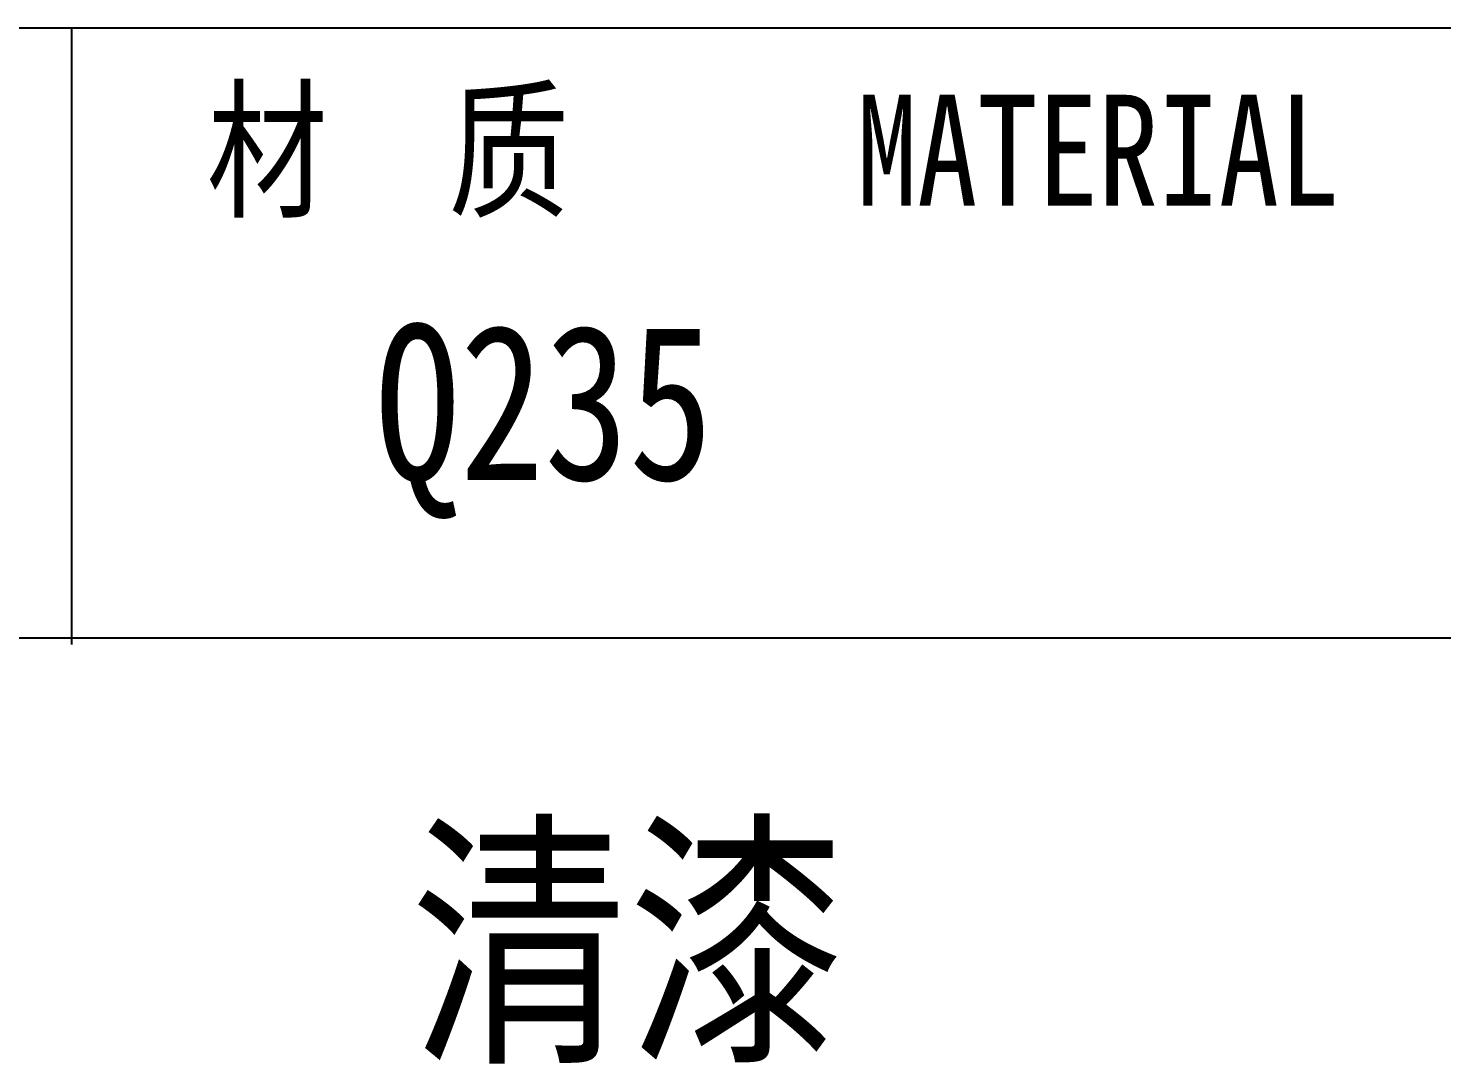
# Model space of a CAD drawing. Header units: millimetres. Extents: x 151684 to 153209, y -40906 to -39954.
# Drawn here: x 151950.51 to 151982.38, y -40871.68 to -40848.33 of the extents above; entities that cross this region are included whole.
import ezdxf
from ezdxf.enums import TextEntityAlignment as Align

# ---------------------------------------------------------------- set-up
doc = ezdxf.new("R2010")
doc.units = ezdxf.units.MM
doc.header["$LTSCALE"] = 0.5
for name, color, linetype in [('图\\M+19E79\\M+195B6\\M+18E9A', 7, 'Continuous'), ('材质', 7, 'Continuous'), ('表面处理', 7, 'Continuous')]:
    doc.layers.add(name, color=color, linetype=linetype)
doc.layers.add('图框', color=7, linetype='Continuous', lineweight=18)
doc.styles.add('国标', font='simfang.ttf', dxfattribs={"width": 0.8})

# ---------------------------------------------------------------- blocks, each defined once
blk = doc.blocks.new('GZDEH零件A3图框V01版')
at = {"layer": '图\\M+19E79\\M+195B6\\M+18E9A', "color": 7}
blk.add_line((3272.49, -1788.461), (3092.49, -1788.461), dxfattribs=at)
at = {"layer": '图\\M+19E79\\M+195B6\\M+18E9A', "color": 9}
for p, q in [((3272.49, -1788.461), (3092.49, -1788.461)), ((3124.99, -1788.461), (3124.99, -1802.353)), ((3181.99, -1802.211), (3092.49, -1802.211))]:
    blk.add_line(p, q, dxfattribs=at)
at = {"layer": '图\\M+19E79\\M+195B6\\M+18E9A', "color": 9, "style": '国标', "width": 0.8}
blk.add_text('材  质', height=2.5, dxfattribs=at).set_placement((3128.037, -1792.46))
blk.add_text('MATERIAL', height=2.5, dxfattribs=at).set_placement((3148.136, -1792.46), align=Align.CENTER)
blk = doc.blocks.new('DEH A3')
at = {"layer": '图框'}
blk.add_blockref('GZDEH零件A3图框V01版', (-2857.49, 1846.461), dxfattribs=at)

msp = doc.modelspace()

# ---------------------------------------------------------------- block references
at = {"layer": '图框'}
msp.add_blockref('DEH A3', (151683.988, -40906.335), dxfattribs=at)

# ---------------------------------------------------------------- texts
at = {"layer": '材质', "color": 3, "style": '国标', "width": 0.8}
msp.add_text('Q235', height=3.5, dxfattribs=at).set_placement((151962.146, -40858.515), align=Align.CENTER)
at = {"layer": '表面处理', "color": 3, "style": '国标', "width": 0.8}
msp.add_text('清漆', height=4.5, dxfattribs=at).set_placement((151964.044, -40871.192), align=Align.CENTER)

doc.saveas('drawing.dxf')
